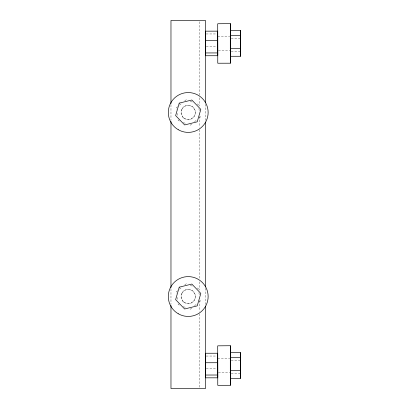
<?xml version="1.0" encoding="UTF-8"?>
<svg xmlns="http://www.w3.org/2000/svg" width="409" height="409" viewBox="0 0 409 409"><rect width="100%" height="100%" fill="white"/><g stroke="black" fill="none" stroke-linecap="round" stroke-linejoin="round"><path stroke-width="0.31" stroke-dasharray="2.04 1.53" d="M177.639 106.677L176.207 107.833L176.489 109.653M179.551 105.139L181.939 103.211M184.802 100.9L186.233 99.745L187.378 100.19M191.647 124.05L190.216 125.205L189.07 124.76M194.515 121.739L196.903 119.811M199.29 117.884L200.246 117.117L199.863 114.689M177.639 290.727L176.207 291.883L176.489 293.703M179.551 289.189L181.939 287.261M184.802 284.95L186.233 283.795L187.378 284.24M191.647 308.1L190.216 309.255L189.07 308.81M194.515 305.789L196.903 303.861M199.29 301.934L200.246 301.167L199.863 298.739M206.177 33.962L216.617 33.947M217.757 36.217L229.776 36.197M231.177 38.461L240.052 38.451M206.238 46.253L216.678 46.237M218.406 50.66L229.797 50.644M231.177 51.324L240.052 51.314M206.177 356.05L216.617 356.034M217.757 358.304L229.776 358.284M231.177 360.549L240.052 360.539M206.238 368.34L216.678 368.325M218.406 372.747L229.797 372.732M231.177 373.412L240.052 373.402M190.241 101.294L192.532 102.178M197.107 103.947L198.253 104.387L198.442 105.599M179.341 121.003L178.196 120.563L178.007 119.351M183.35 122.552L186.207 123.656M190.241 285.344L192.532 286.228M197.107 287.997L198.253 288.437L198.442 289.649M179.341 305.053L178.196 304.613L178.007 303.401M183.35 306.602L186.207 307.706M198.917 108.63L199.393 111.662M177.061 113.288L177.532 116.32M198.917 292.68L199.393 295.712M177.061 297.338L177.532 300.37M205.482 104.167L205.482 120.783M205.482 288.217L205.482 304.833M199.73 21.728L199.73 95.22M199.73 97.777L199.73 106.084M199.73 116.309L199.73 127.173M199.73 129.73L199.73 279.27M199.73 281.827L199.73 290.134M199.73 300.359L199.73 311.223M199.73 313.78L199.73 387.911M170.972 104.806L170.972 120.144M170.972 288.856L170.972 304.194M182.117 108.947L181.412 110.65A7.05 7.05 0 0 0 194.331 116.003L195.037 114.3A7.05 7.05 0 0 0 182.117 108.947M182.117 292.997L181.412 294.7A7.05 7.05 0 0 0 194.331 300.053L195.037 298.35A7.05 7.05 0 0 0 182.117 292.997M183.646 118.063A7.224 7.224 0 0 0 195.354 113.651A7.224 7.224 0 0 0 185.681 105.716A7.224 7.224 0 0 0 183.646 118.063M183.646 302.113A7.224 7.224 0 0 0 195.354 297.701A7.224 7.224 0 0 0 185.681 289.766A7.224 7.224 0 0 0 183.646 302.113"/><path stroke-width="0.61" d="M217.823 55.731L205.538 55.747L205.42 31.166L217.706 31.15L217.798 55.169M217.823 377.819L205.538 377.834L205.42 353.253L217.706 353.238L217.798 377.256M230.599 56.493L230.42 63.206L217.767 63.226L217.706 23.748L230.415 23.635L230.569 31.007M230.604 377.957L230.42 385.293L217.767 385.314L217.706 345.835L230.415 345.723L230.564 352.492M230.293 35.511L230.415 30.557L240.564 30.542L240.564 56.268L230.415 56.284L230.293 48.38L230.293 35.511L240.441 35.501L240.564 30.542M230.293 357.599L230.415 352.645L240.564 352.63L240.564 378.356L230.415 378.371L230.293 370.467L230.293 357.599L240.441 357.589L240.564 352.63M230.415 23.635L230.42 63.206M230.415 345.723L230.42 385.293M205.338 40.66L217.624 40.639M230.293 48.38L240.441 48.364L240.564 56.268M205.4 52.95L217.685 52.93M205.338 362.747L217.624 362.727M230.293 370.467L240.441 370.452L240.564 378.356M205.4 375.038L217.685 375.017M240.441 35.501L240.441 48.364M240.441 357.589L240.441 370.452M205.482 102.889L205.482 20.45L170.972 20.45L170.972 103.528M205.482 122.061L205.482 286.939M205.482 306.111L205.482 388.55L170.972 388.55L170.972 305.472M170.972 121.422L170.972 287.578M179.229 103.124L175.63 115.589L184.628 124.939L197.22 121.826L200.819 109.361L191.826 100.011L179.229 103.124M179.229 287.174L175.63 299.639L184.628 308.989L197.22 305.876L200.819 293.411L191.826 284.061L179.229 287.174M178.268 129.719A19.913 19.913 0 0 0 208.135 112.475A19.913 19.913 0 0 0 178.268 95.231A19.913 19.913 0 0 0 178.268 129.719M178.268 313.769A19.913 19.913 0 0 0 208.135 296.525A19.913 19.913 0 0 0 178.268 279.281A19.913 19.913 0 0 0 178.268 313.769"/></g></svg>
